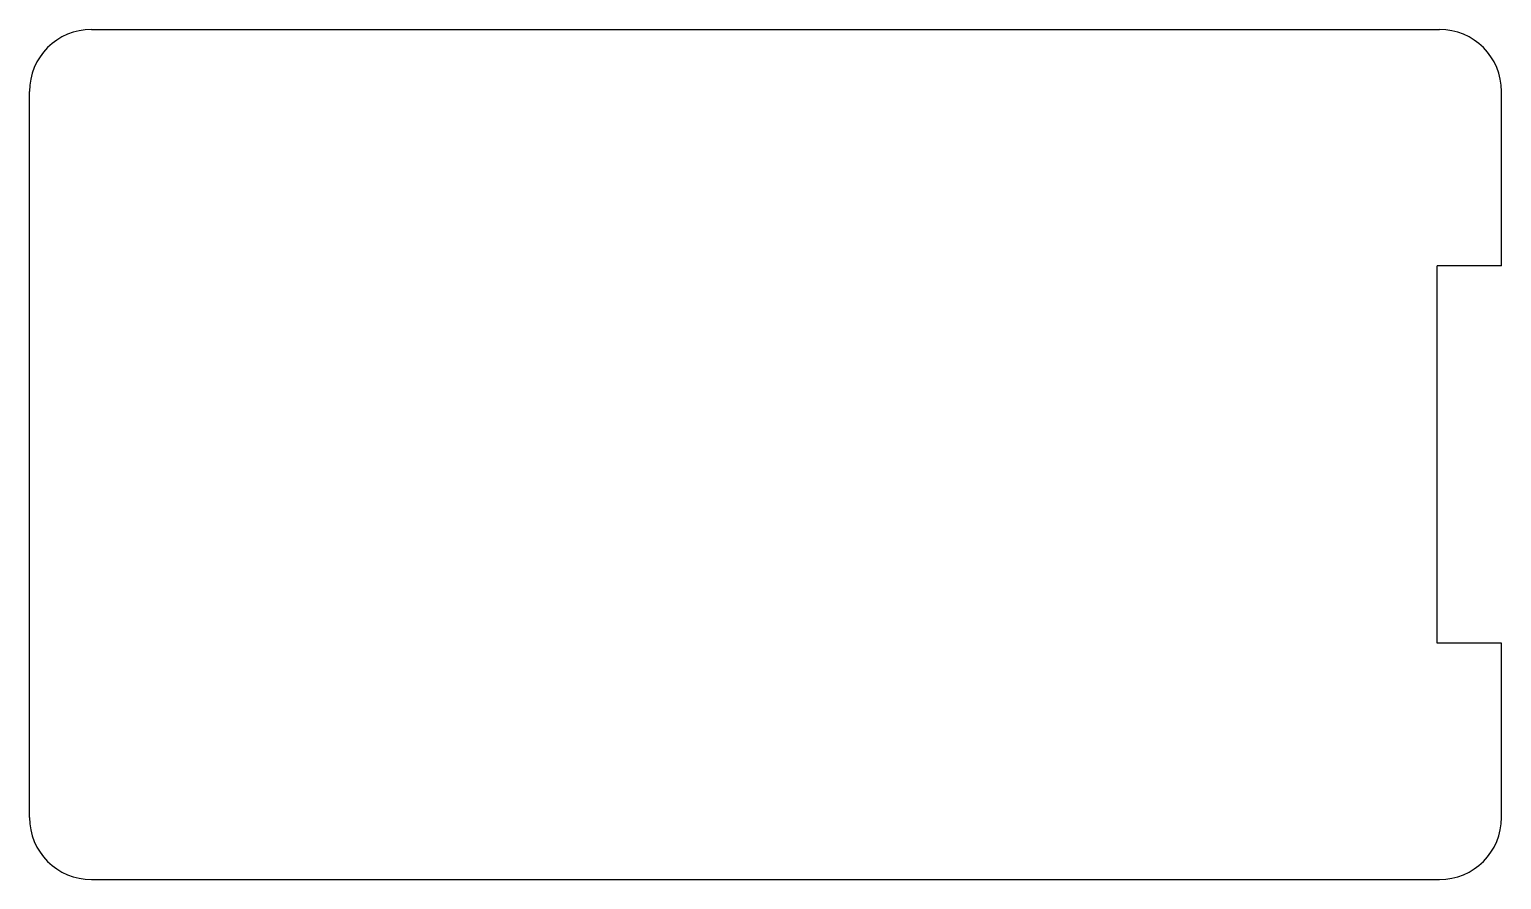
# Model space of a CAD drawing. Header units: millimetres. Extents: x -17.8 to 17.8, y -10.3 to 10.3.
import ezdxf

# ---------------------------------------------------------------- set-up
doc = ezdxf.new("R2010")
doc.units = ezdxf.units.MM

msp = doc.modelspace()

# ---------------------------------------------------------------- linework, layer by layer
at = {"color": 7, "linetype": 'Continuous', "lineweight": 25}
for p, q in [((-16.25, 10.25), (16.25, 10.25)), ((-17.75, -8.75), (-17.75, 8.75)), ((17.75, 4.55), (17.75, 8.75)), ((16.2, -4.55), (16.2, 4.55)), ((17.75, 4.55), (16.2, 4.55)), ((17.75, -4.55), (16.2, -4.55)), ((17.75, -8.75), (17.75, -4.55)), ((-16.25, -10.25), (16.25, -10.25))]:
    msp.add_line(p, q, dxfattribs=at)
for centre, start, end in [((-16.25, 8.75), 90, 180), ((16.25, 8.75), 0, 90), ((-16.25, -8.75), 180, 270), ((16.25, -8.75), 270, 0)]:
    msp.add_arc(centre, 1.5, start, end, dxfattribs=at)

doc.saveas('drawing.dxf')
